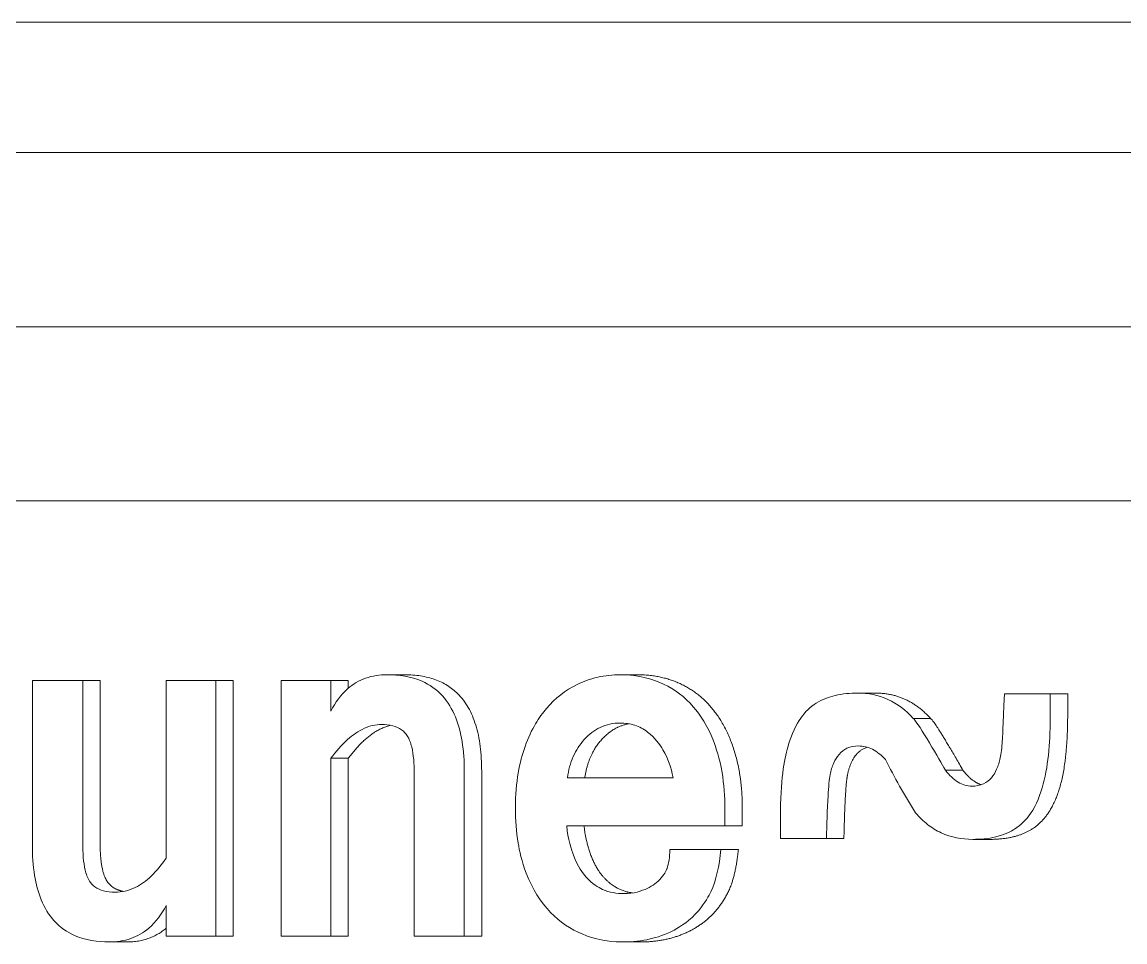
# Model space of a CAD drawing. Header units: inches. Extents: x 20 to 536, y 8 to 344.
# Drawn here: x 378.802 to 380.385, y 123.88 to 125.201 of the extents above; entities that cross this region are included whole.
import ezdxf

# ---------------------------------------------------------------- set-up
doc = ezdxf.new("R2010")
doc.units = ezdxf.units.IN
doc.header["$LTSCALE"] = 16
doc.header["$MEASUREMENT"] = 0
doc.layers.add('Visible (ANSI)', color=7, linetype='Continuous', lineweight=50)

msp = doc.modelspace()

# ---------------------------------------------------------------- linework, layer by layer
at = {"layer": 'Visible (ANSI)', "linetype": 'Continuous', "lineweight": 18}
for p, q in [((385.9382, 125.20079), (374.85307, 125.20079)), ((374.36259, 125.01329), (386.05393, 125.01329)), ((375.0933, 124.76326), (385.32323, 124.76326)), ((377.44781, 124.51326), (382.96872, 124.51326)), ((378.88939, 124.25567), (378.81708, 124.25567)), ((378.81708, 124.25567), (378.81708, 124.01882)), ((378.88939, 124.02135), (378.88939, 124.25567)), ((378.91439, 124.25567), (378.88939, 124.25567)), ((378.91439, 124.25567), (378.91439, 124.02135)), ((379.08048, 124.25567), (379.00904, 124.25567)), ((379.00904, 124.25567), (379.00904, 124.00061)), ((379.08048, 123.88826), (379.08048, 124.25567)), ((379.10548, 124.25567), (379.08048, 124.25567)), ((379.10548, 124.25567), (379.10548, 123.88826)), ((379.24552, 124.25567), (379.17408, 124.25567)), ((379.17408, 124.25567), (379.17408, 123.88826)), ((379.24552, 124.21164), (379.24552, 124.25567)), ((379.27052, 124.25567), (379.24552, 124.25567)), ((379.27052, 124.25567), (379.27052, 124.24438)), ((379.35116, 124.26376), (379.32616, 124.26376)), ((379.68582, 124.26376), (379.66082, 124.26376)), ((380.02704, 124.23745), (380.00204, 124.23745)), ((380.27815, 124.23644), (380.21241, 124.23644)), ((380.30315, 124.23644), (380.27815, 124.23644)), ((380.27815, 124.20658), (380.27815, 124.23644)), ((380.30315, 124.23644), (380.30315, 124.20658)), ((380.10637, 124.20101), (380.08137, 124.20101)), ((379.24552, 123.88826), (379.24552, 124.14382)), ((379.27052, 124.14382), (379.24552, 124.14382)), ((379.27052, 124.14382), (379.27052, 123.88826)), ((379.36517, 124.12257), (379.36517, 123.88826)), ((379.43705, 123.88826), (379.43705, 124.1251)), ((379.46205, 124.1251), (379.46205, 123.88826)), ((379.73664, 124.11599), (379.585, 124.11599)), ((380.15283, 124.12662), (380.12783, 124.12662)), ((379.81114, 124.04666), (379.81114, 124.07146)), ((379.83614, 124.07146), (379.83614, 124.04666)), ((379.89072, 124.0588), (379.89072, 124.02844)), ((379.58412, 124.04666), (379.81114, 124.04666)), ((379.83614, 124.04666), (379.81114, 124.04666)), ((379.89072, 124.02844), (379.9569, 124.02844)), ((379.9819, 124.02844), (379.9569, 124.02844)), ((380.19183, 124.02743), (380.16683, 124.02743)), ((379.80545, 124.01275), (379.73225, 124.01275)), ((379.83045, 124.01275), (379.80545, 124.01275)), ((379.00904, 123.93229), (379.00904, 123.88826)), ((378.95252, 123.88016), (378.92752, 123.88016)), ((379.00904, 123.88826), (379.08048, 123.88826)), ((379.10548, 123.88826), (379.08048, 123.88826)), ((379.17408, 123.88826), (379.24552, 123.88826)), ((379.27052, 123.88826), (379.24552, 123.88826)), ((379.36517, 123.88826), (379.43705, 123.88826)), ((379.46205, 123.88826), (379.43705, 123.88826)), ((379.69108, 123.88016), (379.66608, 123.88016))]:
    msp.add_line(p, q, dxfattribs=at)
for points, degree, knots in [([(379.32616, 124.26376), (379.31574, 124.26376), (379.30536, 124.2623), (379.28612, 124.25548), (379.27758, 124.25053), (379.25985, 124.2351), (379.25189, 124.22406), (379.24552, 124.21164)], 3, [-0.28699786, -0.28699786, -0.28699786, -0.28699786, -0.19530538, -0.19530538, -0.10997007, -0.10997007, 0, 0, 0, 0]), ([(379.43705, 124.1251), (379.43705, 124.13942), (379.43616, 124.15403), (379.4319, 124.18017), (379.42886, 124.19207), (379.41963, 124.21458), (379.41347, 124.22484), (379.39711, 124.24276), (379.38728, 124.24956), (379.36058, 124.26133), (379.34311, 124.26376), (379.32616, 124.26376)], 3, [-0.54983804, -0.54983804, -0.54983804, -0.54983804, -0.44076065, -0.44076065, -0.34737427, -0.34737427, -0.25125884, -0.25125884, -0.14914917, -0.14914917, 0, 0, 0, 0]), ([(379.66082, 124.26376), (379.64999, 124.26376), (379.63922, 124.26265), (379.61705, 124.25758), (379.60729, 124.25378), (379.58234, 124.24138), (379.56761, 124.23007), (379.54474, 124.2034), (379.53321, 124.18615), (379.51661, 124.13893), (379.51049, 124.1106), (379.51049, 124.07196)], 3, [-1.4919316, -1.4919316, -1.4919316, -1.4919316, -1.2903014, -1.2903014, -1.0712515, -1.0712515, -0.6411915, -0.6411915, -0.2943902, -0.2943902, 0, 0, 0, 0]), ([(379.81114, 124.07146), (379.81114, 124.08893), (379.8099, 124.10646), (379.80348, 124.14401), (379.79849, 124.1589), (379.78607, 124.19065), (379.77565, 124.20634), (379.75348, 124.23198), (379.73921, 124.24273), (379.70911, 124.25702), (379.68891, 124.26376), (379.66082, 124.26376)], 3, [-0.95374288, -0.95374288, -0.95374288, -0.95374288, -0.86423892, -0.86423892, -0.75775194, -0.75775194, -0.52950742, -0.52950742, -0.24718032, -0.24718032, 0, 0, 0, 0]), ([(380.00204, 124.23745), (379.9911, 124.23745), (379.98, 124.23645), (379.96049, 124.23181), (379.95111, 124.22859), (379.93361, 124.21765), (379.92617, 124.2104), (379.91391, 124.19285), (379.90683, 124.17958), (379.89637, 124.14202), (379.89072, 124.11207), (379.89072, 124.0588)], 3, [-2.3834325, -2.3834325, -2.3834325, -2.3834325, -1.8060438, -1.8060438, -1.3327779, -1.3327779, -0.8613347, -0.8613347, -0.4059085, -0.4059085, 0, 0, 0, 0]), ([(380.08137, 124.20101), (380.07077, 124.21276), (380.05875, 124.22207), (380.03133, 124.23466), (380.01687, 124.23745), (380.00204, 124.23745)], 3, [-0.2596696, -0.2596696, -0.2596696, -0.2596696, -0.13042883, -0.13042883, 0, 0, 0, 0]), ([(380.21241, 124.23644), (380.21039, 124.18804), (380.20957, 124.17354), (380.20864, 124.15932), (380.20772, 124.15034), (380.20628, 124.14433)], 3, [-0.073344423, -0.073344423, -0.073344423, -0.073344423, -0.047519074, -0.047519074, 0, 0, 0, 0]), ([(379.24552, 124.14382), (379.25278, 124.15352), (379.26086, 124.16286), (379.27702, 124.17729), (379.28509, 124.18299), (379.30165, 124.19044), (379.30982, 124.19241), (379.31827, 124.19241)], 3, [-0.25414778, -0.25414778, -0.25414778, -0.25414778, -0.15637481, -0.15637481, -0.07435436, -0.07435436, 0, 0, 0, 0]), ([(379.31827, 124.19241), (379.32363, 124.19241), (379.32915, 124.1919), (379.33886, 124.18933), (379.34322, 124.18748), (379.35087, 124.18192), (379.35339, 124.17886), (379.35817, 124.17152), (379.3602, 124.16575), (379.36429, 124.14901), (379.36517, 124.13568), (379.36517, 124.12257)], 3, [-0.24371502, -0.24371502, -0.24371502, -0.24371502, -0.20910445, -0.20910445, -0.17940168, -0.17940168, -0.15075746, -0.15075746, -0.09989135, -0.09989135, 0, 0, 0, 0]), ([(379.585, 124.11599), (379.58659, 124.12656), (379.58933, 124.13678), (379.5976, 124.15545), (379.60282, 124.16356), (379.6162, 124.17844), (379.62372, 124.18414), (379.64111, 124.19249), (379.65083, 124.19443), (379.66082, 124.19443)], 3, [-0.31166749, -0.31166749, -0.31166749, -0.31166749, -0.23705054, -0.23705054, -0.16576507, -0.16576507, -0.0878526, -0.0878526, 0, 0, 0, 0]), ([(379.67332, 124.19335), (379.65225, 124.18958), (379.61525, 124.15091), (379.61, 124.11599)], 2, [0.2230255, 0.2230255, 0.2230255, 1, 2, 2, 2]), ([(379.66082, 124.19443), (379.66792, 124.19443), (379.67497, 124.19345), (379.68834, 124.18908), (379.69446, 124.18586), (379.71069, 124.17358), (379.71799, 124.16318), (379.72942, 124.14387), (379.73404, 124.13036), (379.73664, 124.11599)], 3, [-0.25145744, -0.25145744, -0.25145744, -0.25145744, -0.21404187, -0.21404187, -0.17828382, -0.17828382, -0.11189925, -0.11189925, 0, 0, 0, 0]), ([(380.12783, 124.12662), (380.12496, 124.13161), (380.09358, 124.18631), (380.08302, 124.19949), (380.08236, 124.20025), (380.08169, 124.20082), (380.08152, 124.20094), (380.08137, 124.20101)], 3, [-0.081233848, -0.081233848, -0.081233848, -0.081233848, -0.006321127, -0.006321127, -0.00143225, -0.00143225, 0, 0, 0, 0]), ([(380.16683, 124.02743), (380.17785, 124.02743), (380.18906, 124.02844), (380.21389, 124.03446), (380.22265, 124.03946), (380.23579, 124.0478), (380.24345, 124.0554), (380.2584, 124.0771), (380.26421, 124.0918), (380.27591, 124.13618), (380.27815, 124.17169), (380.27815, 124.20658)], 3, [-0.58963682, -0.58963682, -0.58963682, -0.58963682, -0.55353283, -0.55353283, -0.50652615, -0.50652615, -0.40328783, -0.40328783, -0.26584205, -0.26584205, 0, 0, 0, 0]), ([(379.96216, 124.12054), (379.96338, 124.12623), (379.96505, 124.1319), (379.96938, 124.14163), (379.97187, 124.14582), (379.97828, 124.1532), (379.98208, 124.15611), (379.99163, 124.16058), (379.99726, 124.16154), (380.00292, 124.16154)], 3, [-0.17401034, -0.17401034, -0.17401034, -0.17401034, -0.12936578, -0.12936578, -0.09065897, -0.09065897, -0.0497718, -0.0497718, 0, 0, 0, 0]), ([(380.00292, 124.16154), (380.00633, 124.16154), (380.00971, 124.16114), (380.01643, 124.15952), (380.0197, 124.15831), (380.02977, 124.15328), (380.03597, 124.14821), (380.04149, 124.14231)], 3, [-0.12657462, -0.12657462, -0.12657462, -0.12657462, -0.09654482, -0.09654482, -0.06622492, -0.06622492, 0, 0, 0, 0]), ([(380.20628, 124.14433), (380.2051, 124.13873), (380.20347, 124.13314), (380.19925, 124.12359), (380.19682, 124.11949), (380.19049, 124.11224), (380.18662, 124.10934), (380.17701, 124.10483), (380.17128, 124.10384), (380.16552, 124.10384)], 3, [-0.17274752, -0.17274752, -0.17274752, -0.17274752, -0.12892677, -0.12892677, -0.09125466, -0.09125466, -0.05069558, -0.05069558, 0, 0, 0, 0]), ([(380.04149, 124.14231), (380.04802, 124.12928), (380.05486, 124.11646), (380.06933, 124.09081), (380.07698, 124.07799), (380.08488, 124.06538)], 3, [-0.23324276, -0.23324276, -0.23324276, -0.23324276, -0.11854585, -0.11854585, 0, 0, 0, 0]), ([(379.9569, 124.02844), (379.95735, 124.04731), (379.95805, 124.07102), (379.95991, 124.10252), (379.96087, 124.11402), (379.96216, 124.12054)], 3, [-0.12909353, -0.12909353, -0.12909353, -0.12909353, -0.05099445, -0.05099445, 0, 0, 0, 0]), ([(380.16552, 124.10384), (380.16216, 124.10384), (380.15886, 124.10432), (380.15226, 124.10624), (380.14907, 124.10769), (380.13908, 124.11373), (380.13302, 124.11987), (380.12783, 124.12662)], 3, [-0.12863255, -0.12863255, -0.12863255, -0.12863255, -0.09912652, -0.09912652, -0.06883712, -0.06883712, 0, 0, 0, 0]), ([(379.51049, 124.07196), (379.51049, 124.0552), (379.51162, 124.03831), (379.5162, 124.01096), (379.51946, 123.99585), (379.53556, 123.9541), (379.54719, 123.93815), (379.56877, 123.91327), (379.58363, 123.90207), (379.61468, 123.88739), (379.63593, 123.88016), (379.66608, 123.88016)], 3, [-1.1520732, -1.1520732, -1.1520732, -1.1520732, -0.9328917, -0.9328917, -0.7880369, -0.7880369, -0.5752915, -0.5752915, -0.2652163, -0.2652163, 0, 0, 0, 0]), ([(380.08488, 124.06538), (380.09016, 124.05919), (380.09591, 124.05362), (380.10827, 124.04404), (380.11475, 124.04008), (380.13601, 124.03023), (380.15129, 124.02743), (380.16683, 124.02743)], 3, [-0.26781171, -0.26781171, -0.26781171, -0.26781171, -0.20158046, -0.20158046, -0.13679537, -0.13679537, 0, 0, 0, 0]), ([(379.66608, 123.94949), (379.65567, 123.94949), (379.64535, 123.95125), (379.62929, 123.95845), (379.62086, 123.96338), (379.60719, 123.97858), (379.60008, 123.98786), (379.59115, 124.01176), (379.58548, 124.02834), (379.58412, 124.04666)], 3, [-1.9615665, -1.9615665, -1.9615665, -1.9615665, -1.0582577, -1.0582577, -0.4670175, -0.4670175, -0.1401197, -0.1401197, 0, 0, 0, 0]), ([(379.60912, 124.04666), (379.61043, 124.02895), (379.62446, 123.98795), (379.64637, 123.96214), (379.66862, 123.95195), (379.67828, 123.95045)], 2, [0, 0, 0, 1, 2, 3, 3.6112494, 3.6112494, 3.6112494]), ([(378.81708, 124.01882), (378.81708, 124.00447), (378.81797, 123.98982), (378.82223, 123.96364), (378.82528, 123.95171), (378.8345, 123.92922), (378.84064, 123.91897), (378.85695, 123.90109), (378.86673, 123.89431), (378.89331, 123.88258), (378.91067, 123.88016), (378.92752, 123.88016)], 3, [-0.54882756, -0.54882756, -0.54882756, -0.54882756, -0.43951235, -0.43951235, -0.34598462, -0.34598462, -0.25005812, -0.25005812, -0.14831849, -0.14831849, 0, 0, 0, 0]), ([(378.93541, 123.95152), (378.92999, 123.95152), (378.92439, 123.95204), (378.91477, 123.9547), (378.91056, 123.95655), (378.90341, 123.96188), (378.90096, 123.96476), (378.89622, 123.97214), (378.89426, 123.97787), (378.89025, 123.99459), (378.88939, 124.00811), (378.88939, 124.02135)], 3, [-0.25342297, -0.25342297, -0.25342297, -0.25342297, -0.21349345, -0.21349345, -0.18069807, -0.18069807, -0.15097762, -0.15097762, -0.10090432, -0.10090432, 0, 0, 0, 0]), ([(378.91439, 124.02135), (378.91439, 123.98137), (378.93252, 123.95565), (378.94768, 123.95266)], 2, [0, 0, 0, 1, 1.7229834, 1.7229834, 1.7229834]), ([(379.66608, 123.88016), (379.67883, 123.88016), (379.69151, 123.8815), (379.71381, 123.88674), (379.72586, 123.89056), (379.74813, 123.90243), (379.76108, 123.91082), (379.78272, 123.93617), (379.78843, 123.94698), (379.79873, 123.96847), (379.80319, 123.98958), (379.80545, 124.01275)], 3, [-0.51058672, -0.51058672, -0.51058672, -0.51058672, -0.39585732, -0.39585732, -0.30581684, -0.30581684, -0.23379286, -0.23379286, -0.17764071, -0.17764071, 0, 0, 0, 0]), ([(379.73225, 124.01275), (379.73183, 124.00191), (379.73055, 123.99249), (379.72769, 123.98462), (379.72555, 123.97885), (379.71427, 123.96588), (379.70738, 123.96077), (379.69184, 123.9533), (379.68027, 123.94949), (379.66608, 123.94949)], 3, [-1.3567512, -1.3567512, -1.3567512, -1.3567512, -0.3873837, -0.3873837, -0.2508201, -0.2508201, -0.1248926, -0.1248926, 0, 0, 0, 0]), ([(379.00904, 124.00061), (379.00273, 123.99118), (378.99563, 123.98225), (378.9807, 123.96802), (378.97308, 123.9624), (378.95536, 123.95381), (378.94559, 123.95152), (378.93541, 123.95152)], 3, [-0.25985251, -0.25985251, -0.25985251, -0.25985251, -0.16904466, -0.16904466, -0.0895398, -0.0895398, 0, 0, 0, 0]), ([(378.92752, 123.88016), (378.93801, 123.88016), (378.94845, 123.88161), (378.96782, 123.8884), (378.97644, 123.89332), (378.99441, 123.90872), (379.00253, 123.91979), (379.00904, 123.93229)], 3, [-0.28914927, -0.28914927, -0.28914927, -0.28914927, -0.1969143, -0.1969143, -0.11111134, -0.11111134, 0, 0, 0, 0])]:
    msp.add_open_spline(points, degree=degree, knots=knots, dxfattribs=at)
for points in [[(379.35116, 124.26376), (379.46205, 124.26376), (379.46205, 124.1251)], [(379.68582, 124.26376), (379.71956, 124.26376), (379.77566, 124.23745), (379.81511, 124.18684), (379.83614, 124.11548), (379.83614, 124.07146)], [(380.02704, 124.23745), (380.0735, 124.23745), (380.10637, 124.20101)], [(380.10637, 124.20101), (380.10856, 124.2), (380.13135, 124.16407), (380.15283, 124.12662)], [(380.30315, 124.20658), (380.30315, 124.1585), (380.29088, 124.09018), (380.26371, 124.04666), (380.2212, 124.02743), (380.19183, 124.02743)], [(379.33163, 124.19116), (379.30107, 124.18463), (379.27052, 124.14382)], [(380.01541, 124.1597), (379.99407, 124.15285), (379.98716, 124.12054)], [(379.98716, 124.12054), (379.98365, 124.10283), (379.9819, 124.02844)], [(380.15283, 124.12662), (380.16512, 124.11065), (380.17871, 124.10588)], [(379.83045, 124.01275), (379.8265, 123.97227), (379.8024, 123.92621), (379.76558, 123.89585), (379.71781, 123.88016), (379.69108, 123.88016)], [(379.00904, 123.89983), (378.98591, 123.88016), (378.95252, 123.88016)]]:
    msp.add_open_spline(points, degree=2, dxfattribs=at)

doc.saveas('drawing.dxf')
